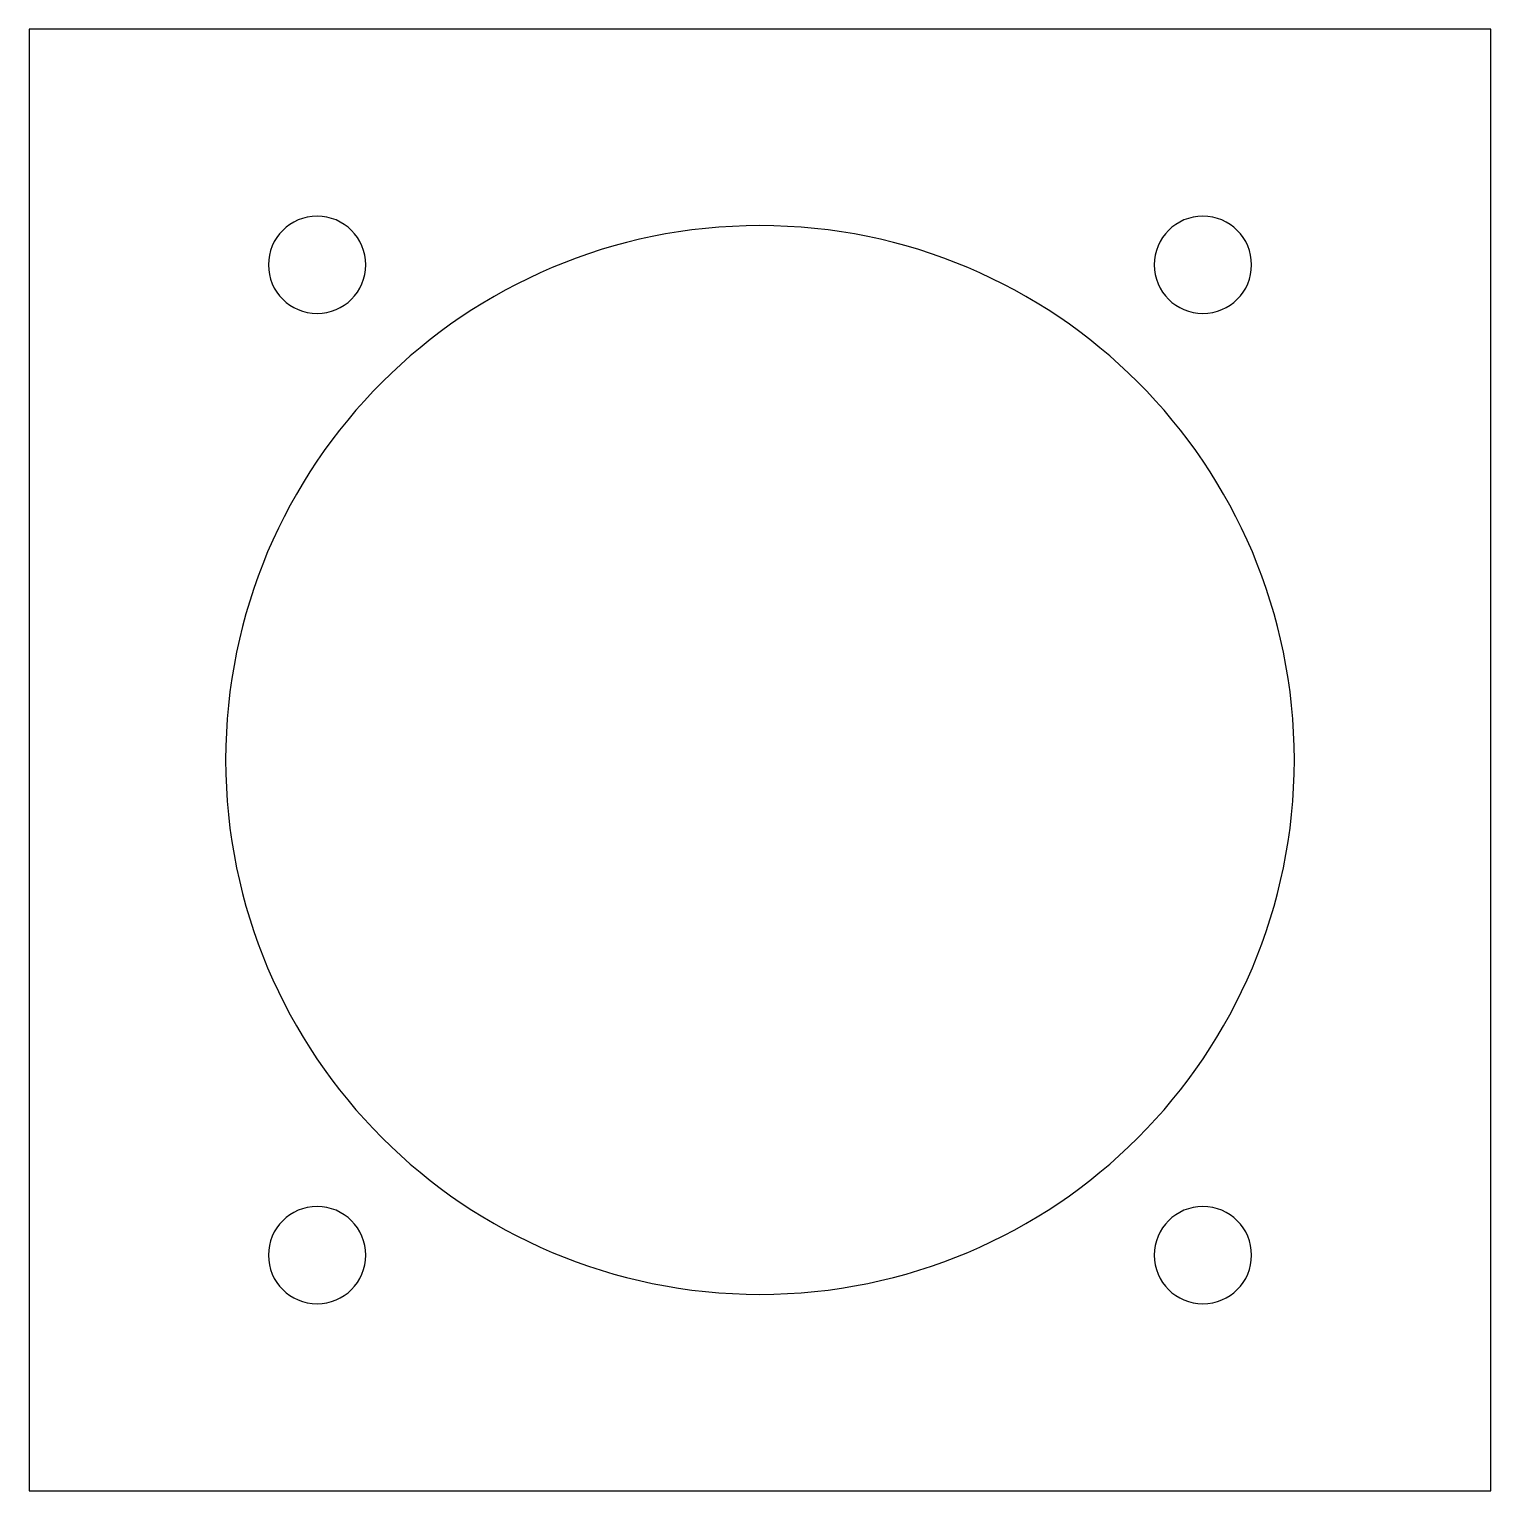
# Model space of a CAD drawing. Extents: x -33 to 33, y 11.5 to 77.5.
import ezdxf

# ---------------------------------------------------------------- set-up
doc = ezdxf.new("R2010")
doc.units = 0
doc.layers.add('LAYER_1', color=18, linetype='CONTINUOUS')

msp = doc.modelspace()

# ---------------------------------------------------------------- linework, layer by layer
at = {"layer": 'LAYER_1'}
for points in [[(-33, 11.48), (33, 11.48), (33, 77.48), (-33, 77.48)], [(-20, 69.038), (-20.225, 69.027), (-20.443, 68.994), (-20.653, 68.939), (-20.855, 68.866), (-21.047, 68.773), (-21.228, 68.663), (-21.398, 68.537), (-21.554, 68.395), (-21.695, 68.239), (-21.822, 68.07), (-21.932, 67.888), (-22.024, 67.696), (-22.098, 67.494), (-22.152, 67.284), (-22.186, 67.066), (-22.197, 66.841), (-22.186, 66.616), (-22.152, 66.398), (-22.098, 66.188), (-22.024, 65.986), (-21.932, 65.794), (-21.822, 65.613), (-21.695, 65.444), (-21.554, 65.288), (-21.398, 65.146), (-21.228, 65.019), (-21.047, 64.909), (-20.855, 64.817), (-20.653, 64.743), (-20.443, 64.689), (-20.225, 64.655), (-20, 64.644), (-19.775, 64.655), (-19.557, 64.689), (-19.347, 64.743), (-19.145, 64.817), (-18.953, 64.909), (-18.772, 65.019), (-18.602, 65.146), (-18.446, 65.288), (-18.305, 65.444), (-18.178, 65.613), (-18.068, 65.794), (-17.976, 65.986), (-17.902, 66.188), (-17.848, 66.398), (-17.814, 66.616), (-17.803, 66.841), (-17.814, 67.066), (-17.848, 67.284), (-17.902, 67.494), (-17.976, 67.696), (-18.068, 67.888), (-18.178, 68.07), (-18.305, 68.239), (-18.446, 68.395), (-18.602, 68.537), (-18.772, 68.663), (-18.953, 68.773), (-19.145, 68.866), (-19.347, 68.939), (-19.557, 68.994), (-19.775, 69.027)], [(20, 69.038), (19.775, 69.027), (19.557, 68.994), (19.347, 68.939), (19.145, 68.866), (18.953, 68.773), (18.772, 68.663), (18.602, 68.537), (18.446, 68.395), (18.305, 68.239), (18.178, 68.07), (18.068, 67.888), (17.976, 67.696), (17.902, 67.494), (17.848, 67.284), (17.814, 67.066), (17.803, 66.841), (17.814, 66.617), (17.848, 66.398), (17.902, 66.188), (17.976, 65.986), (18.068, 65.794), (18.178, 65.613), (18.305, 65.444), (18.446, 65.288), (18.602, 65.146), (18.772, 65.019), (18.953, 64.909), (19.145, 64.817), (19.347, 64.743), (19.557, 64.689), (19.775, 64.655), (20, 64.644), (20.225, 64.655), (20.443, 64.689), (20.653, 64.743), (20.855, 64.817), (21.047, 64.909), (21.228, 65.019), (21.398, 65.146), (21.554, 65.288), (21.695, 65.444), (21.822, 65.613), (21.932, 65.794), (22.024, 65.986), (22.098, 66.188), (22.152, 66.398), (22.186, 66.617), (22.197, 66.841), (22.186, 67.066), (22.152, 67.284), (22.098, 67.494), (22.024, 67.696), (21.932, 67.888), (21.822, 68.07), (21.695, 68.239), (21.554, 68.395), (21.398, 68.537), (21.228, 68.663), (21.047, 68.773), (20.855, 68.866), (20.653, 68.939), (20.443, 68.994), (20.225, 69.027)], [(0, 68.61), (-0.623, 68.603), (-1.242, 68.579), (-1.857, 68.54), (-2.467, 68.486), (-3.073, 68.417), (-3.675, 68.332), (-4.271, 68.234), (-4.863, 68.12), (-5.449, 67.993), (-6.03, 67.851), (-6.606, 67.695), (-7.176, 67.526), (-7.739, 67.343), (-8.297, 67.146), (-8.848, 66.937), (-9.392, 66.714), (-9.93, 66.479), (-10.461, 66.231), (-10.985, 65.971), (-11.502, 65.698), (-12.011, 65.414), (-12.512, 65.117), (-13.006, 64.809), (-13.491, 64.489), (-13.969, 64.159), (-14.437, 63.817), (-14.898, 63.464), (-15.349, 63.1), (-15.791, 62.726), (-16.224, 62.342), (-16.648, 61.947), (-17.062, 61.543), (-17.467, 61.129), (-17.861, 60.705), (-18.246, 60.272), (-18.62, 59.829), (-18.983, 59.378), (-19.336, 58.918), (-19.678, 58.449), (-20.009, 57.972), (-20.329, 57.486), (-20.637, 56.993), (-20.933, 56.491), (-21.218, 55.982), (-21.49, 55.466), (-21.751, 54.942), (-21.998, 54.411), (-22.234, 53.873), (-22.456, 53.328), (-22.666, 52.777), (-22.862, 52.22), (-23.045, 51.656), (-23.215, 51.086), (-23.37, 50.511), (-23.512, 49.93), (-23.64, 49.343), (-23.753, 48.752), (-23.852, 48.155), (-23.936, 47.554), (-24.005, 46.948), (-24.06, 46.337), (-24.099, 45.722), (-24.122, 45.103), (-24.13, 44.48), (-24.122, 43.858), (-24.099, 43.239), (-24.06, 42.624), (-24.005, 42.013), (-23.936, 41.407), (-23.852, 40.806), (-23.753, 40.209), (-23.64, 39.617), (-23.512, 39.031), (-23.37, 38.45), (-23.215, 37.875), (-23.045, 37.305), (-22.862, 36.741), (-22.666, 36.184), (-22.456, 35.633), (-22.234, 35.088), (-21.998, 34.55), (-21.751, 34.019), (-21.49, 33.495), (-21.218, 32.979), (-20.933, 32.47), (-20.637, 31.968), (-20.329, 31.475), (-20.009, 30.989), (-19.678, 30.512), (-19.336, 30.043), (-18.983, 29.583), (-18.62, 29.132), (-18.246, 28.689), (-17.861, 28.256), (-17.467, 27.832), (-17.062, 27.418), (-16.648, 27.014), (-16.224, 26.619), (-15.791, 26.235), (-15.349, 25.861), (-14.898, 25.497), (-14.437, 25.144), (-13.969, 24.802), (-13.491, 24.471), (-13.006, 24.152), (-12.512, 23.844), (-12.011, 23.547), (-11.502, 23.263), (-10.985, 22.99), (-10.461, 22.73), (-9.93, 22.482), (-9.392, 22.247), (-8.848, 22.024), (-8.297, 21.815), (-7.739, 21.618), (-7.176, 21.435), (-6.606, 21.266), (-6.03, 21.11), (-5.449, 20.968), (-4.863, 20.841), (-4.271, 20.727), (-3.675, 20.628), (-3.073, 20.544), (-2.467, 20.475), (-1.857, 20.421), (-1.242, 20.382), (-0.623, 20.358), (0, 20.35), (0.623, 20.358), (1.242, 20.382), (1.857, 20.421), (2.467, 20.475), (3.073, 20.544), (3.675, 20.628), (4.271, 20.727), (4.863, 20.841), (5.449, 20.968), (6.03, 21.11), (6.606, 21.266), (7.176, 21.435), (7.739, 21.618), (8.297, 21.815), (8.848, 22.024), (9.392, 22.247), (9.93, 22.482), (10.461, 22.73), (10.985, 22.99), (11.502, 23.263), (12.011, 23.547), (12.512, 23.844), (13.006, 24.152), (13.491, 24.471), (13.969, 24.802), (14.437, 25.144), (14.898, 25.497), (15.349, 25.861), (15.791, 26.235), (16.224, 26.619), (16.648, 27.014), (17.062, 27.418), (17.467, 27.832), (17.861, 28.256), (18.246, 28.689), (18.62, 29.132), (18.983, 29.583), (19.336, 30.043), (19.678, 30.512), (20.009, 30.989), (20.329, 31.475), (20.637, 31.968), (20.933, 32.47), (21.218, 32.979), (21.49, 33.495), (21.751, 34.019), (21.998, 34.55), (22.234, 35.088), (22.456, 35.633), (22.666, 36.184), (22.862, 36.741), (23.045, 37.305), (23.215, 37.875), (23.37, 38.45), (23.512, 39.031), (23.64, 39.617), (23.753, 40.209), (23.852, 40.806), (23.936, 41.407), (24.005, 42.013), (24.06, 42.624), (24.099, 43.239), (24.122, 43.858), (24.13, 44.48), (24.122, 45.103), (24.099, 45.722), (24.06, 46.337), (24.005, 46.948), (23.936, 47.554), (23.852, 48.155), (23.753, 48.752), (23.64, 49.343), (23.512, 49.93), (23.37, 50.511), (23.215, 51.086), (23.045, 51.656), (22.862, 52.22), (22.666, 52.777), (22.456, 53.328), (22.234, 53.873), (21.998, 54.411), (21.751, 54.942), (21.49, 55.466), (21.218, 55.982), (20.933, 56.491), (20.637, 56.993), (20.329, 57.486), (20.009, 57.972), (19.678, 58.449), (19.336, 58.918), (18.983, 59.378), (18.62, 59.829), (18.246, 60.272), (17.861, 60.705), (17.467, 61.129), (17.062, 61.543), (16.648, 61.947), (16.224, 62.342), (15.791, 62.726), (15.349, 63.1), (14.898, 63.464), (14.437, 63.817), (13.969, 64.159), (13.491, 64.489), (13.006, 64.809), (12.512, 65.117), (12.011, 65.414), (11.502, 65.698), (10.985, 65.971), (10.461, 66.231), (9.93, 66.479), (9.392, 66.714), (8.848, 66.937), (8.297, 67.146), (7.739, 67.343), (7.176, 67.526), (6.606, 67.695), (6.03, 67.851), (5.449, 67.993), (4.863, 68.12), (4.271, 68.234), (3.675, 68.332), (3.073, 68.417), (2.467, 68.486), (1.857, 68.54), (1.242, 68.579), (0.623, 68.603)], [(-20, 24.317), (-20.225, 24.306), (-20.443, 24.272), (-20.653, 24.218), (-20.855, 24.144), (-21.047, 24.052), (-21.228, 23.942), (-21.398, 23.815), (-21.554, 23.673), (-21.695, 23.517), (-21.822, 23.348), (-21.932, 23.167), (-22.024, 22.975), (-22.098, 22.773), (-22.152, 22.563), (-22.186, 22.344), (-22.197, 22.12), (-22.186, 21.895), (-22.152, 21.677), (-22.098, 21.466), (-22.024, 21.265), (-21.932, 21.073), (-21.822, 20.891), (-21.695, 20.722), (-21.554, 20.566), (-21.398, 20.424), (-21.228, 20.298), (-21.047, 20.188), (-20.855, 20.095), (-20.653, 20.021), (-20.443, 19.967), (-20.225, 19.934), (-20, 19.923), (-19.775, 19.934), (-19.557, 19.967), (-19.347, 20.021), (-19.145, 20.095), (-18.953, 20.188), (-18.772, 20.298), (-18.602, 20.424), (-18.446, 20.566), (-18.305, 20.722), (-18.178, 20.891), (-18.068, 21.073), (-17.976, 21.265), (-17.902, 21.466), (-17.848, 21.677), (-17.814, 21.895), (-17.803, 22.12), (-17.814, 22.344), (-17.848, 22.563), (-17.902, 22.773), (-17.976, 22.975), (-18.068, 23.167), (-18.178, 23.348), (-18.305, 23.517), (-18.446, 23.673), (-18.602, 23.815), (-18.772, 23.942), (-18.953, 24.052), (-19.145, 24.144), (-19.347, 24.218), (-19.557, 24.272), (-19.775, 24.306)], [(20, 24.317), (19.775, 24.306), (19.557, 24.272), (19.347, 24.218), (19.145, 24.144), (18.953, 24.052), (18.772, 23.942), (18.602, 23.815), (18.446, 23.673), (18.305, 23.517), (18.178, 23.348), (18.068, 23.167), (17.976, 22.975), (17.902, 22.773), (17.848, 22.563), (17.814, 22.344), (17.803, 22.12), (17.814, 21.895), (17.848, 21.677), (17.902, 21.466), (17.976, 21.265), (18.068, 21.073), (18.178, 20.891), (18.305, 20.722), (18.446, 20.566), (18.602, 20.424), (18.772, 20.298), (18.953, 20.188), (19.145, 20.095), (19.347, 20.021), (19.557, 19.967), (19.775, 19.934), (20, 19.923), (20.225, 19.934), (20.443, 19.967), (20.653, 20.021), (20.855, 20.095), (21.047, 20.188), (21.228, 20.298), (21.398, 20.424), (21.554, 20.566), (21.695, 20.722), (21.822, 20.891), (21.932, 21.073), (22.024, 21.265), (22.098, 21.466), (22.152, 21.677), (22.186, 21.895), (22.197, 22.12), (22.186, 22.344), (22.152, 22.563), (22.098, 22.773), (22.024, 22.975), (21.932, 23.167), (21.822, 23.348), (21.695, 23.517), (21.554, 23.673), (21.398, 23.815), (21.228, 23.942), (21.047, 24.052), (20.855, 24.144), (20.653, 24.218), (20.443, 24.272), (20.225, 24.306)]]:
    msp.add_lwpolyline(points, close=True, dxfattribs=at)

doc.saveas('drawing.dxf')
